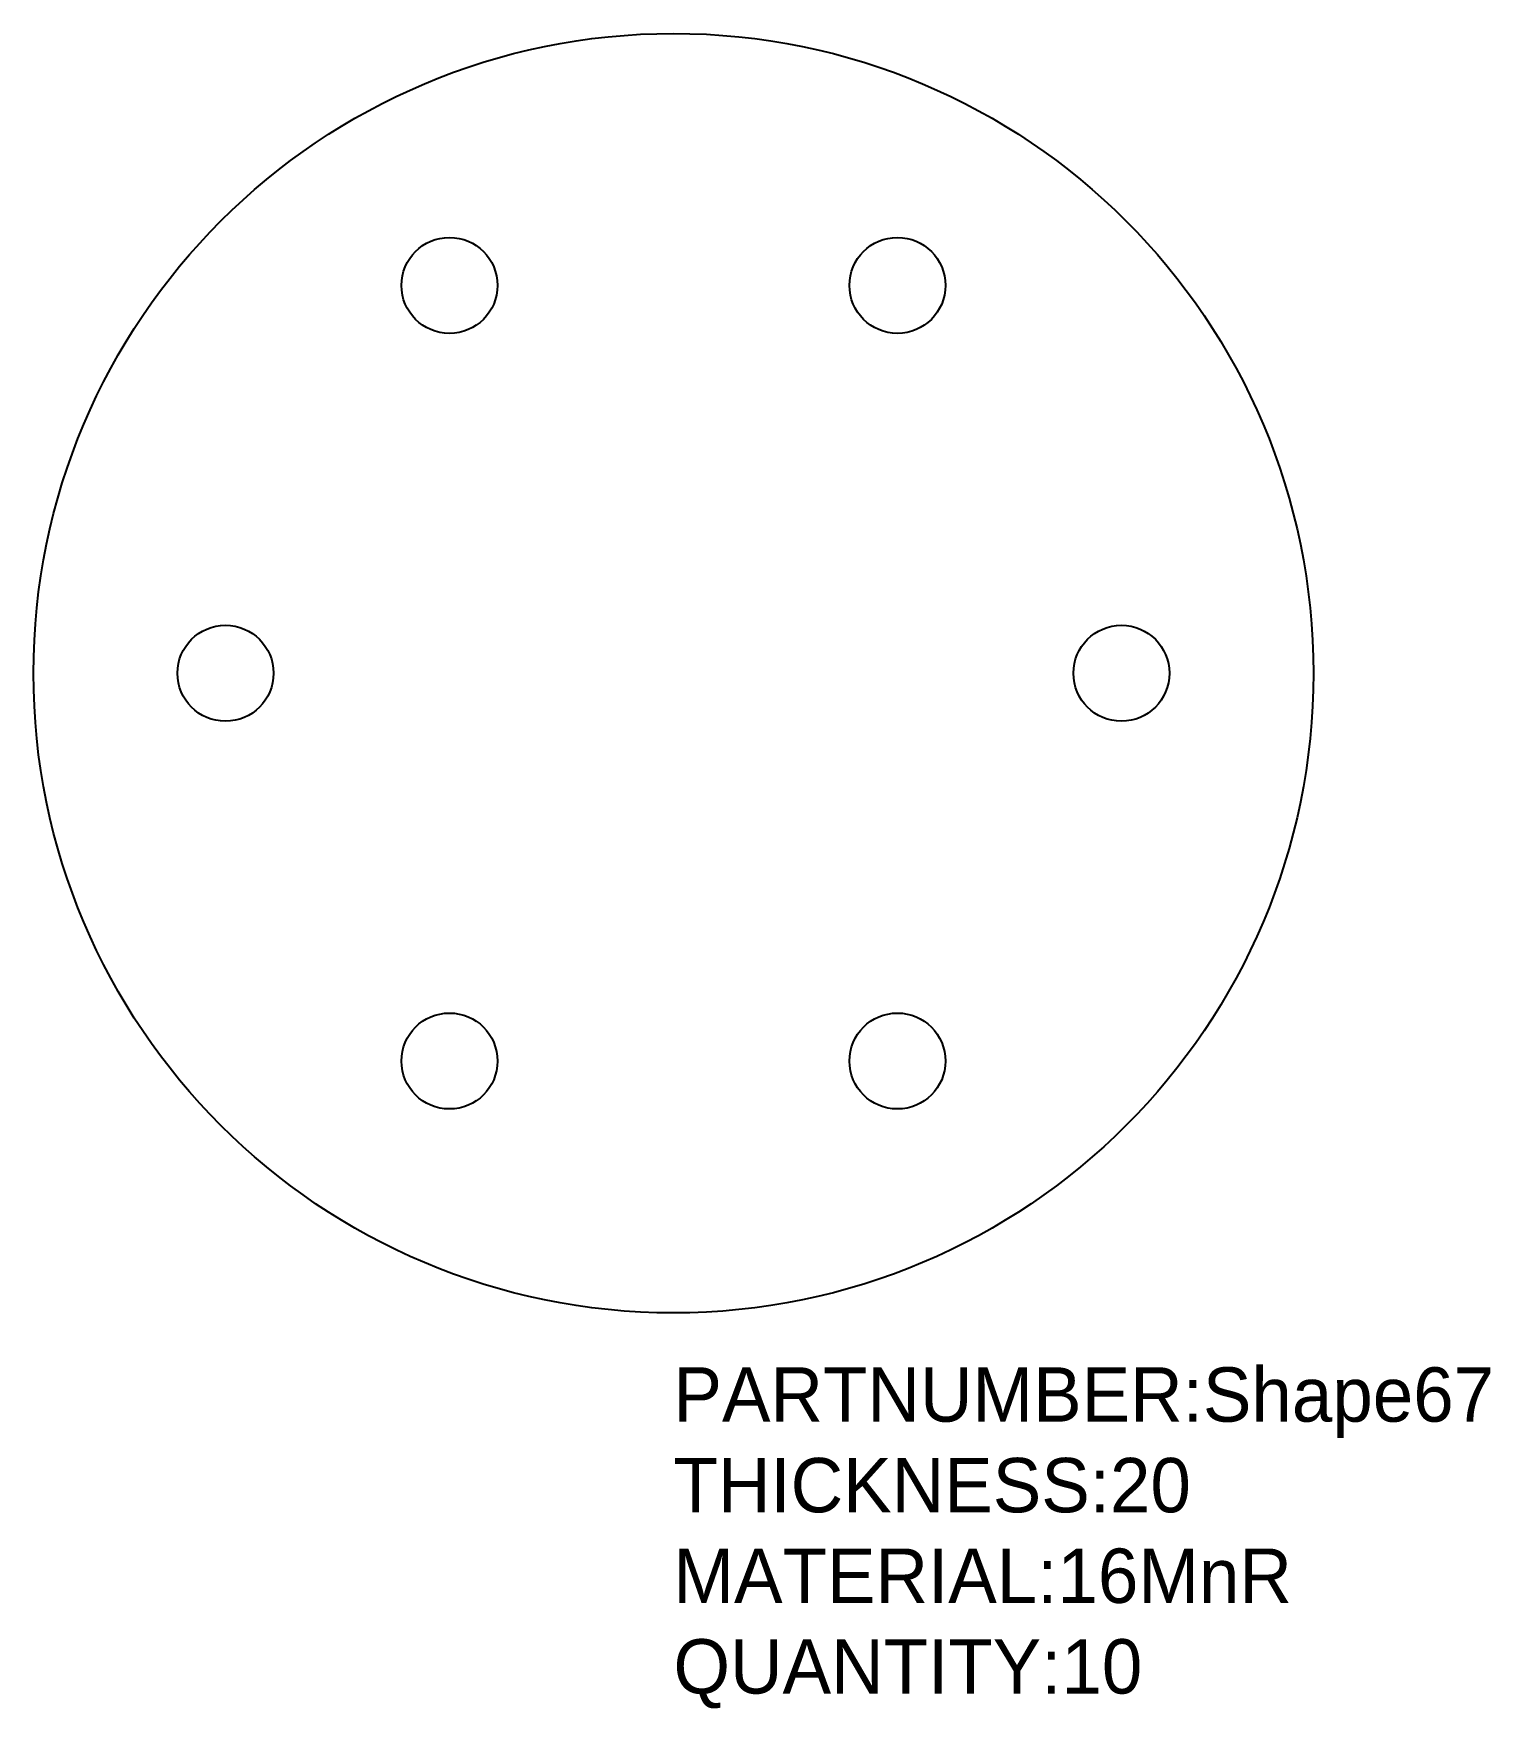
# Model space of a CAD drawing. Extents: x -100 to 128, y -162 to 100.
import ezdxf

# ---------------------------------------------------------------- set-up
doc = ezdxf.new("R2010")
doc.units = 0

msp = doc.modelspace()

# ---------------------------------------------------------------- linework, layer by layer
for centre, radius in [((0, 0), 100), ((-35, 60.62), 7.5), ((35, 60.62), 7.5), ((-70, 0), 7.5), ((70, 0), 7.5), ((-35, -60.62), 7.5), ((35, -60.62), 7.5)]:
    msp.add_circle(centre, radius)

# ---------------------------------------------------------------- texts
for s, p in [('PARTNUMBER:Shape67', (0, -117)), ('THICKNESS:20', (0, -131.17)), ('MATERIAL:16MnR', (0, -145.33)), ('QUANTITY:10', (0, -159.5))]:
    msp.add_text(s, height=8.5).set_placement(p)

doc.saveas('drawing.dxf')
